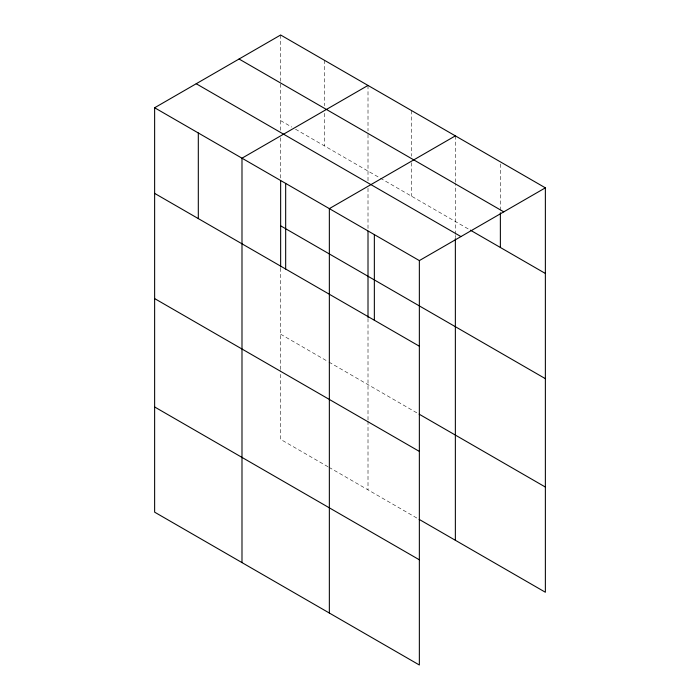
<?xml version="1.0" encoding="UTF-8"?>
<svg xmlns="http://www.w3.org/2000/svg" width="700" height="700" viewBox="0 0 700 700"><rect width="100%" height="100%" fill="white"/><g stroke="black" fill="none" stroke-linecap="round" stroke-linejoin="round"><path stroke-width="0.53" stroke-dasharray="3.5 2.62" d="M280.648 137.804L280.648 178.596M280.648 130.287L280.648 82.688M368.007 188.239L368.007 229.031M368.007 180.722L368.007 132.046M455.359 237.598L455.359 235.454M455.359 234.377L455.359 183.566M280.648 120.628L291.795 127.067M295.514 129.211L469.429 229.618M280.648 334.215L328.037 361.576M328.974 362.11L418.189 413.621M328.037 466.778L280.648 439.408L280.648 370.711M328.974 467.311L418.189 518.822M500.369 164.028L500.369 211.715M455.359 135.87L455.359 182.481M411.679 110.652L411.679 156.179M411.679 162.68L411.679 196.28M368.007 85.435L368.007 130.961M368.007 318.535L368.007 420.07M368.007 421.146L368.007 489.843M324.328 60.217L324.328 105.744M324.328 113.33L324.328 145.845M280.648 35L280.648 81.603M280.648 268.091L280.648 369.635"/><path stroke-width="1.05" d="M455.359 238.674L455.359 540.286M154.63 107.756L419.352 260.592L419.352 665L154.63 512.164L154.63 107.756L280.648 35L545.37 187.836L545.37 592.244L419.116 519.356M368.007 85.435L241.99 158.191L241.99 562.599M455.359 135.87L329.35 208.626L329.35 613.034M419.352 260.592L545.37 187.836M239.059 59.01L503.781 211.846M470.365 230.16L545.37 273.464M196.219 83.746L460.941 236.582M280.648 225.829L545.37 378.665M154.63 193.375L419.352 346.22M419.116 414.155L545.37 487.051M154.63 298.576L419.352 451.412M154.63 406.963L419.352 559.799M500.369 212.8L500.369 247.485M374.351 234.605L374.351 320.233M368.007 231.175L368.007 317.45M285.67 183.409L285.67 269.036M280.648 180.74L280.648 267.015M198.31 132.974L198.31 218.601"/></g></svg>
